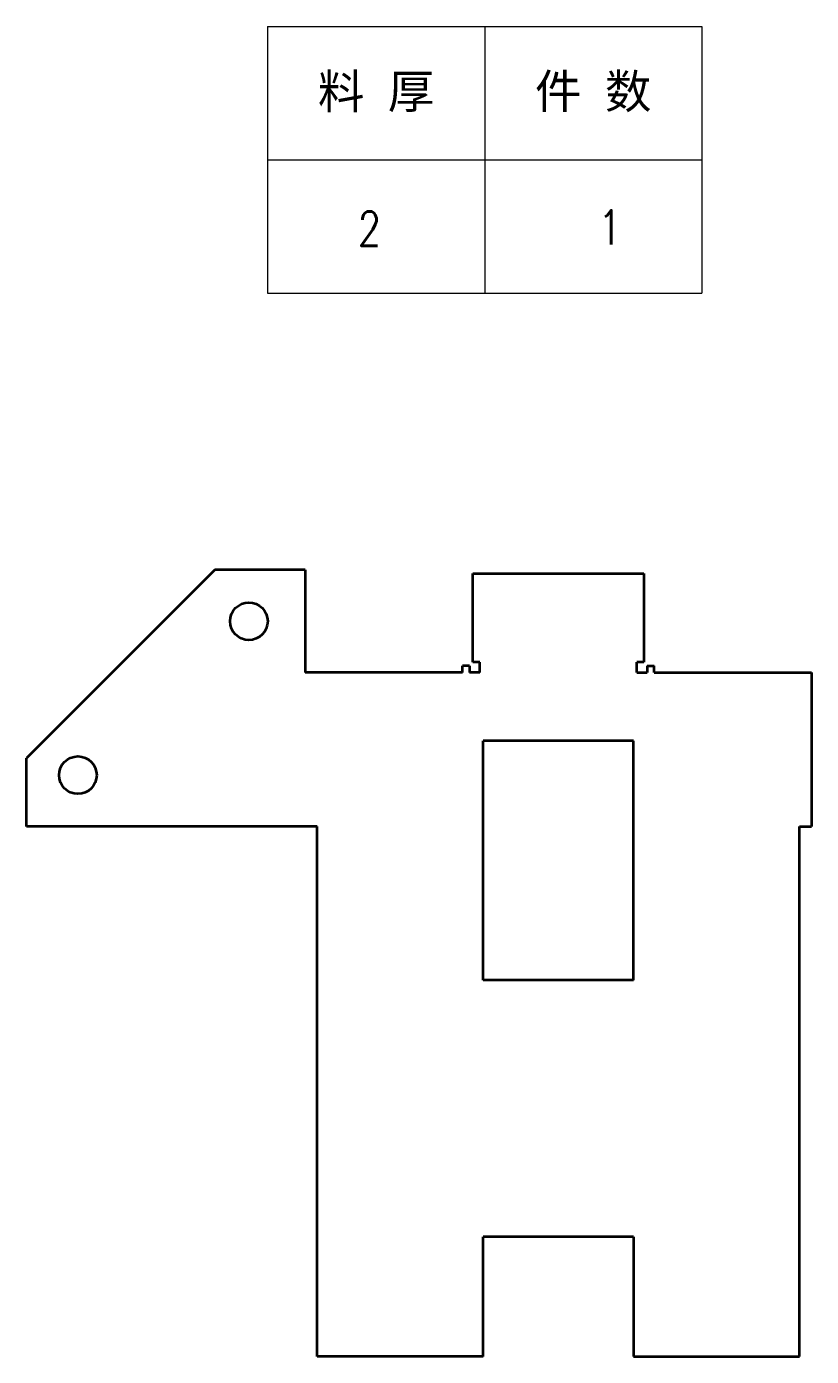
# Model space of a CAD drawing. Header units: millimetres. Extents: x -50531 to 104182, y -50696 to 36723.
# Drawn here: x -48469.6 to -48240.1, y 36333.8 to 36722.7 of the extents above; entities that cross this region are included whole.
import ezdxf
from ezdxf.enums import TextEntityAlignment as Align

# ---------------------------------------------------------------- set-up
doc = ezdxf.new("R2010")
doc.units = ezdxf.units.MM
doc.header["$LTSCALE"] = 0.5
doc.layers.add('标注线', color=3, linetype='Continuous', lineweight=18)
doc.layers.add('粗实线', color=7, linetype='Continuous', lineweight=35)
doc.styles.add('DIM', font='romans.shx', dxfattribs={"width": 0.8, "bigfont": 'bigfont.shx'})
doc.styles.get("Standard").update_dxf_attribs({"font": 'simplex.shx'})

# ---------------------------------------------------------------- blocks, each defined once
blk = doc.blocks.new('*T125')
at = {"color": 0, "linetype": 'ByBlock', "lineweight": -2, "transparency": 16777216}
for p, q in [((0, 0), (127, 0)), ((0, 0), (0, -78)), ((63.5, 0), (63.5, -78)), ((127, 0), (127, -78)), ((0, -39), (127, -39)), ((0, -78), (127, -78))]:
    blk.add_line(p, q, dxfattribs=at)
at = {"color": 0, "transparency": 16777216, "char_height": 10, "width": 60.5, "attachment_point": 5}
for s, insert in [('{\\fSimSun|b0|i0|c134|p2;料 厚}', (31.75, -19.5)), ('{\\fSimSun|b0|i0|c134|p2;件 数}', (95.25, -19.5))]:
    blk.add_mtext(s, dxfattribs=dict(at, insert=insert))
blk = doc.blocks.new('拆图参数')
blk.add_blockref('*T125', (-63.5, 78))
at = {"style": 'DIM', "width": 0.8}
blk.add_attdef('6', text='', height=10, dxfattribs=at).set_placement((-37.13, 18.91), align=Align.MIDDLE_LEFT)
blk.add_attdef('1', text='', height=10, dxfattribs=at).set_placement((36.65, 19.27), align=Align.MIDDLE_CENTER)

msp = doc.modelspace()

# ---------------------------------------------------------------- linework, layer by layer
at = {"layer": '粗实线', "lineweight": 35}
for p, q in [((-48414.598, 36563.771), (-48469.598, 36508.771)), ((-48388.098, 36563.771), (-48414.598, 36563.771)), ((-48388.098, 36563.771), (-48388.098, 36533.771)), ((-48339.098, 36562.771), (-48289.098, 36562.771)), ((-48339.098, 36536.771), (-48339.098, 36562.771)), ((-48289.098, 36562.771), (-48289.098, 36536.771)), ((-48289.098, 36562.771), (-48289.098, 36536.771)), ((-48342.098, 36533.771), (-48342.098, 36535.771)), ((-48340.098, 36535.771), (-48342.098, 36535.771)), ((-48342.098, 36533.771), (-48342.098, 36535.771)), ((-48340.098, 36535.771), (-48340.098, 36533.771)), ((-48337.098, 36536.771), (-48339.098, 36536.771)), ((-48337.098, 36534.771), (-48337.098, 36536.771)), ((-48337.098, 36533.771), (-48337.098, 36535.771)), ((-48291.098, 36533.771), (-48291.098, 36536.771)), ((-48289.098, 36536.771), (-48291.098, 36536.771)), ((-48288.098, 36535.771), (-48286.098, 36535.771)), ((-48288.098, 36535.771), (-48288.098, 36533.771)), ((-48286.098, 36533.771), (-48286.098, 36535.771)), ((-48286.098, 36533.771), (-48286.098, 36535.771)), ((-48342.098, 36533.771), (-48388.098, 36533.771)), ((-48337.098, 36533.771), (-48340.098, 36533.771)), ((-48291.098, 36533.771), (-48288.098, 36533.771)), ((-48286.098, 36533.771), (-48240.098, 36533.771)), ((-48240.098, 36533.771), (-48240.098, 36488.771)), ((-48292.098, 36513.771), (-48336.098, 36513.771)), ((-48336.098, 36443.771), (-48336.098, 36513.771)), ((-48292.098, 36443.771), (-48292.098, 36513.771)), ((-48469.598, 36488.771), (-48469.598, 36508.771)), ((-48384.598, 36488.771), (-48469.598, 36488.771)), ((-48384.598, 36333.771), (-48384.598, 36488.771)), ((-48243.598, 36333.771), (-48243.598, 36488.771)), ((-48243.598, 36488.771), (-48240.098, 36488.771)), ((-48292.098, 36443.771), (-48336.098, 36443.771)), ((-48336.098, 36333.771), (-48336.098, 36368.771)), ((-48292.098, 36368.771), (-48336.098, 36368.771)), ((-48292.098, 36368.771), (-48292.098, 36333.771)), ((-48336.098, 36333.771), (-48384.598, 36333.771)), ((-48292.098, 36333.771), (-48243.598, 36333.771))]:
    msp.add_line(p, q, dxfattribs=at)
at = {"layer": '粗实线', "lineweight": 35, "ltscale": 0.05}
msp.add_line((-48339.098, 36562.771), (-48289.098, 36562.771), dxfattribs=at)
at = {"layer": '粗实线', "lineweight": 35}
for centre in [(-48404.598, 36548.771), (-48454.598, 36503.771)]:
    msp.add_circle(centre, 5.5, dxfattribs=at)

# ---------------------------------------------------------------- block references
at = {"layer": '标注线'}
msp.add_blockref('拆图参数', (-48335.643, 36644.69), dxfattribs=at).add_auto_attribs({'1': '1', '6': '2'})

doc.saveas('drawing.dxf')
